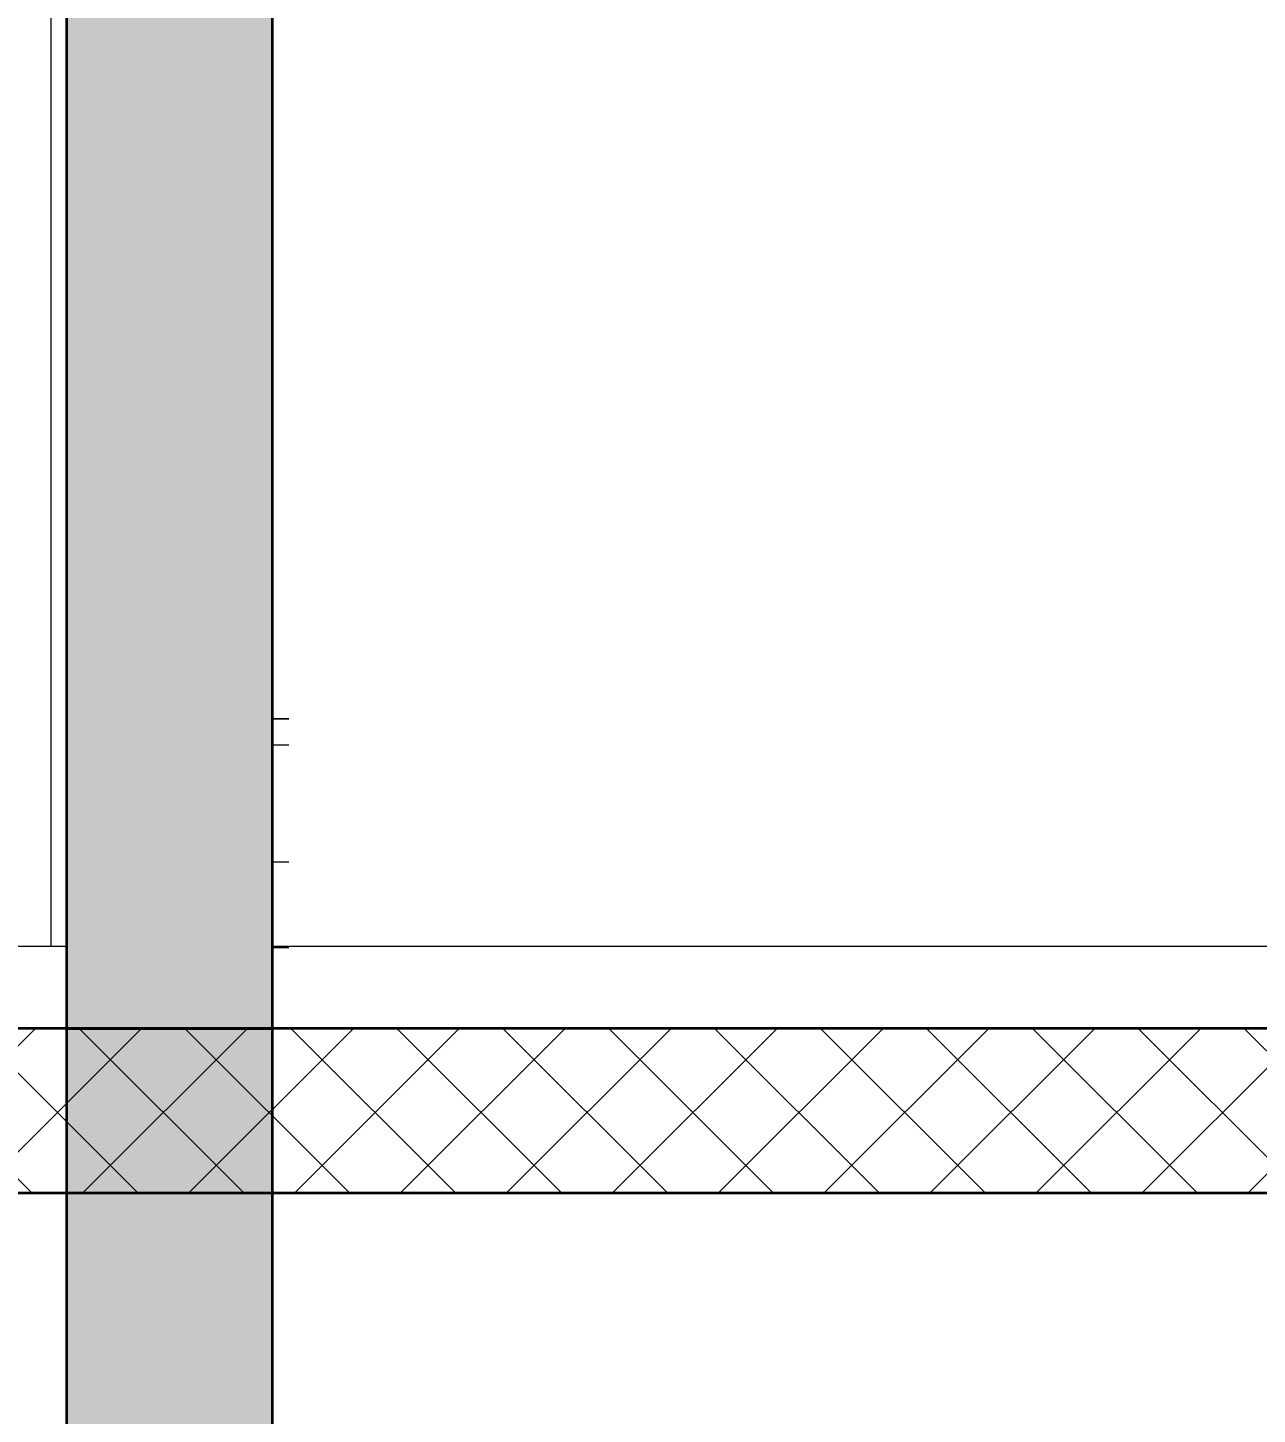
# Model space of a CAD drawing. Header units: millimetres. Extents: x -310 to 171125, y -3027 to 55843.
# Drawn here: x 130588 to 132082, y 37727 to 39411 of the extents above; entities that cross this region are included whole.
import ezdxf

# ---------------------------------------------------------------- set-up
doc = ezdxf.new("R2010")
doc.units = ezdxf.units.MM
doc.header["$MEASUREMENT"] = 0
doc.set_wipeout_variables(frame=1)
doc.linetypes.add('Wipeout_Contour', pattern=[1000, 0, -1000])
for name, color, linetype in [('aaa mobilje', 7, 'Continuous'), ('Dimensioning - General', 7, 'Continuous'), ('Structural - Bearing', 7, 'Continuous')]:
    doc.layers.add(name, color=color, linetype=linetype)
for name, color, linetype, lineweight, true_color in [('aaa mobilje_Pen_No__82', 7, 'Continuous', 20, 0xaaaaaa), ('Dimensioning - General_Pen_No__61', 7, 'Continuous', 20, 0x6a6a6a), ('Dimensioning - General_Pen_No__88', 7, 'Continuous', 20, 0xfd4435), ('Structural - Bearing_Pen_No__61', 7, 'Continuous', 20, 0x6a6a6a), ('Structural - Bearing_Pen_No__82', 7, 'Continuous', 20, 0xaaaaaa)]:
    doc.layers.add(name, color=color, linetype=linetype, lineweight=lineweight, true_color=true_color)
for name, color, linetype, lineweight in [('Structural - Bearing_Pen_No__1', 7, 'Continuous', 13), ('Structural - Bearing_Pen_No__101', 252, 'Continuous', 13), ('Structural - Bearing_Pen_No__7', 7, 'Continuous', 35)]:
    doc.layers.add(name, color=color, linetype=linetype, lineweight=lineweight)
doc.layers.get('0').off()
doc.styles.add('GENERATED_STYLE_6', font='calibril.ttf')
doc.dimstyles.new('GENERATED_STYLE__1', dxfattribs={"dimtxt": 195.999997, "dimasz": 106.4, "dimexe": 0.18, "dimexo": 0.0625, "dimgap": 0.09, "dimtad": 1, "dimdec": 0, "dimlfac": 0.1, "dimzin": 0, "dimdsep": 46, "dimtxsty": 'GENERATED_STYLE_6', "dimblk": 'ARROWHEAD_2', "dimblk1": 'ARROWHEAD_2', "dimblk2": 'ARROWHEAD_2', "dimcen": 0.09, "dimse1": 1, "dimse2": 1, "dimclrd": 256, "dimclre": 256, "dimclrt": 256, "dimadec": 0, "dimazin": 0, "dimtfac": 1, "dimtdec": 4, "dimtmove": 0, "dimatfit": 3, "dimfxl": 1, "dimtolj": 1, "dimtzin": 0, "dimarcsym": 0})

# ---------------------------------------------------------------- blocks, each defined once
blk = doc.blocks.new('*D97')
at = {"layer": 'Dimensioning - General_Pen_No__61', "color": 251, "linetype": 'Continuous', "lineweight": 20, "true_color": 0x6a6a6a, "transparency": 16777216}
for p, q in [((134582.9, 38036), (134722.9, 37955.2)), ((134757.9, 37995.6), (134547.9, 37995.6)), ((134652.9, 35295.6), (134652.9, 37995.6)), ((134582.9, 35336), (134722.9, 35255.2)), ((134757.9, 35295.6), (134547.9, 35295.6))]:
    blk.add_line(p, q, dxfattribs=at)
at = {"layer": 'Dimensioning - General_Pen_No__88', "color": 20, "lineweight": 20, "true_color": 0xfd4435, "transparency": 16777216, "char_height": 196, "attachment_point": 7, "rotation": 90, "style": 'GENERATED_STYLE_6'}
for s, insert in [('\\A1;{\\pql;\\fCalibri Light|b0|i0|c0|p34;20}', (134613.7, 37637.4)), ('\\A1;{\\pql;\\fCalibri Light|b0|i0|c0|p34;270}', (134613.7, 36407.3))]:
    blk.add_mtext(s, dxfattribs=dict(at, insert=insert))
blk = doc.blocks.new('ARROWHEAD_2')
at = {"color": 0, "linetype": 'Continuous', "lineweight": 0}
for p, q in [((-0.378, -0.655), (0.378, 0.655)), ((0, 0), (-1, 0))]:
    blk.add_line(p, q, dxfattribs=at)
blk = doc.blocks.new('*D98')
at = {"layer": 'Dimensioning - General_Pen_No__61', "color": 251, "linetype": 'Continuous', "lineweight": 20, "true_color": 0x6a6a6a, "transparency": 16777216}
for p, q in [((134582.9, 38236), (134722.9, 38155.2)), ((134757.9, 38195.6), (134547.9, 38195.6)), ((134652.9, 37995.6), (134652.9, 38195.6)), ((134582.9, 38036), (134722.9, 37955.2)), ((134757.9, 37995.6), (134547.9, 37995.6))]:
    blk.add_line(p, q, dxfattribs=at)
blk = doc.blocks.new('*D99')
at = {"layer": 'Dimensioning - General_Pen_No__61', "color": 251, "linetype": 'Continuous', "lineweight": 20, "true_color": 0x6a6a6a, "transparency": 16777216}
for p, q in [((134582.9, 40936), (134722.9, 40855.2)), ((134757.9, 40895.6), (134547.9, 40895.6)), ((134652.9, 38195.6), (134652.9, 40895.6)), ((134582.9, 38236), (134722.9, 38155.2)), ((134757.9, 38195.6), (134547.9, 38195.6))]:
    blk.add_line(p, q, dxfattribs=at)
at = {"layer": 'Dimensioning - General_Pen_No__88', "color": 20, "lineweight": 20, "true_color": 0xfd4435, "transparency": 16777216, "char_height": 196, "attachment_point": 7, "rotation": 90, "style": 'GENERATED_STYLE_6'}
for s, insert in [('\\A1;{\\pql;\\fCalibri Light|b0|i0|c0|p34;20}', (134613.7, 40537.4)), ('\\A1;{\\pql;\\fCalibri Light|b0|i0|c0|p34;270}', (134613.7, 39307.3))]:
    blk.add_mtext(s, dxfattribs=dict(at, insert=insert))
blk = doc.blocks.new('*D140')
at = {"layer": 'Dimensioning - General_Pen_No__61', "color": 251, "linetype": 'Continuous', "lineweight": 20, "true_color": 0x6a6a6a, "transparency": 16777216}
for p, q in [((135132.9, 38036), (135272.9, 37955.2)), ((135307.9, 37995.6), (135097.9, 37995.6)), ((135202.9, 35295.6), (135202.9, 37995.6)), ((135132.9, 35336), (135272.9, 35255.2)), ((135307.9, 35295.6), (135097.9, 35295.6))]:
    blk.add_line(p, q, dxfattribs=at)
at = {"layer": 'Dimensioning - General_Pen_No__88', "color": 20, "lineweight": 20, "true_color": 0xfd4435, "transparency": 16777216, "char_height": 196, "attachment_point": 7, "rotation": 90, "style": 'GENERATED_STYLE_6'}
for s, insert in [('\\A1;{\\pql;\\fCalibri Light|b0|i0|c0|p34;20}', (135163.7, 37637.4)), ('\\A1;{\\pql;\\fCalibri Light|b0|i0|c0|p34;270}', (135163.7, 36407.3))]:
    blk.add_mtext(s, dxfattribs=dict(at, insert=insert))
blk = doc.blocks.new('*D141')
at = {"layer": 'Dimensioning - General_Pen_No__61', "color": 251, "linetype": 'Continuous', "lineweight": 20, "true_color": 0x6a6a6a, "transparency": 16777216}
for p, q in [((135132.9, 38236), (135272.9, 38155.2)), ((135307.9, 38195.6), (135097.9, 38195.6)), ((135202.9, 37995.6), (135202.9, 38195.6)), ((135132.9, 38036), (135272.9, 37955.2)), ((135307.9, 37995.6), (135097.9, 37995.6))]:
    blk.add_line(p, q, dxfattribs=at)
blk = doc.blocks.new('*D142')
at = {"layer": 'Dimensioning - General_Pen_No__61', "color": 251, "linetype": 'Continuous', "lineweight": 20, "true_color": 0x6a6a6a, "transparency": 16777216}
for p, q in [((135132.9, 40936), (135272.9, 40855.2)), ((135307.9, 40895.6), (135097.9, 40895.6)), ((135202.9, 38195.6), (135202.9, 40895.6)), ((135132.9, 38236), (135272.9, 38155.2)), ((135307.9, 38195.6), (135097.9, 38195.6))]:
    blk.add_line(p, q, dxfattribs=at)
at = {"layer": 'Dimensioning - General_Pen_No__88', "color": 20, "lineweight": 20, "true_color": 0xfd4435, "transparency": 16777216, "char_height": 196, "attachment_point": 7, "rotation": 90, "style": 'GENERATED_STYLE_6'}
for s, insert in [('\\A1;{\\pql;\\fCalibri Light|b0|i0|c0|p34;20}', (135163.7, 40537.4)), ('\\A1;{\\pql;\\fCalibri Light|b0|i0|c0|p34;270}', (135163.7, 39307.3))]:
    blk.add_mtext(s, dxfattribs=dict(at, insert=insert))
blk = doc.blocks.new('*D162')
at = {"layer": 'Dimensioning - General_Pen_No__61', "color": 251, "linetype": 'Continuous', "lineweight": 20, "true_color": 0x6a6a6a, "transparency": 16777216}
for p, q in [((135682.9, 38236), (135822.9, 38155.2)), ((135857.9, 38195.6), (135647.9, 38195.6)), ((135752.9, 35295.6), (135752.9, 38195.6)), ((135682.9, 35336), (135822.9, 35255.2)), ((135857.9, 35295.6), (135647.9, 35295.6))]:
    blk.add_line(p, q, dxfattribs=at)
at = {"layer": 'Dimensioning - General_Pen_No__88', "color": 20, "lineweight": 20, "true_color": 0xfd4435, "transparency": 16777216, "insert": (135713.7, 36507.3), "char_height": 196, "attachment_point": 7, "rotation": 90, "style": 'GENERATED_STYLE_6'}
blk.add_mtext('\\A1;{\\pql;\\fCalibri Light|b0|i0|c0|p34;290}', dxfattribs=at)
blk = doc.blocks.new('*D163')
at = {"layer": 'Dimensioning - General_Pen_No__61', "color": 251, "linetype": 'Continuous', "lineweight": 20, "true_color": 0x6a6a6a, "transparency": 16777216}
for p, q in [((135682.9, 41136), (135822.9, 41055.2)), ((135857.9, 41095.6), (135647.9, 41095.6)), ((135752.9, 38195.6), (135752.9, 41095.6)), ((135682.9, 38236), (135822.9, 38155.2)), ((135857.9, 38195.6), (135647.9, 38195.6))]:
    blk.add_line(p, q, dxfattribs=at)
at = {"layer": 'Dimensioning - General_Pen_No__88', "color": 20, "lineweight": 20, "true_color": 0xfd4435, "transparency": 16777216, "insert": (135713.7, 39407.3), "char_height": 196, "attachment_point": 7, "rotation": 90, "style": 'GENERATED_STYLE_6'}
blk.add_mtext('\\A1;{\\pql;\\fCalibri Light|b0|i0|c0|p34;290}', dxfattribs=at)

msp = doc.modelspace()

# ---------------------------------------------------------------- linework, layer by layer
at = {"layer": 'Structural - Bearing_Pen_No__1', "color": 7, "linetype": 'Continuous', "lineweight": 13}
for p, q in [((128735.2, 38195.6), (130635.2, 38195.6)), ((130635.2, 35295.6), (130635.2, 38195.6)), ((124335.2, 37995.6), (139085.2, 37995.6))]:
    msp.add_line(p, q, dxfattribs=at)

# ---------------------------------------------------------------- dimensions: what is measured, and where the dimension line sits
at = {"layer": 'Dimensioning - General', "color": 251, "linetype": 'Continuous', "lineweight": 20, "true_color": 0x6a6a6a}
for base, p1, p2, picture, middle in [((135202.9, 37995.6), (106794, 35295.6), (106889.1, 37995.6), '*D140', (135065.7, 36631.4)), ((134652.9, 37995.6), (107257.5, 35295.6), (107284.3, 37995.6), '*D97', (134515.7, 36631.4))]:
    dim = msp.add_linear_dim(base=base, p1=p1, p2=p2, angle=90, dimstyle='GENERATED_STYLE__1', dxfattribs=at)
    dim.commit()
    dim.dimension.update_dxf_attribs({"geometry": picture, "text_midpoint": middle, "dimtype": 160, "text_rotation": 90})

# ---------------------------------------------------------------- wipeouts: each hides what was drawn before it
at = {"color": 254, "linetype": 'Wipeout_Contour', "lineweight": 0, "ltscale": 545839.582313}
msp.add_wipeout([(130905.2, 38571.6), (130885.2, 38571.6), (130885.2, 38571.1), (130905.2, 38571.1)], dxfattribs=at).dxf.layer = 'aaa mobilje'
at = {"color": 254, "linetype": 'Wipeout_Contour', "lineweight": 0, "ltscale": 545727.472591}
msp.add_wipeout([(130616.2, 38295.6), (130635.2, 38295.6), (130635.2, 40432.6), (130616.2, 40432.6)], dxfattribs=at).dxf.layer = 'Structural - Bearing'
at = {"color": 254, "linetype": 'Wipeout_Contour', "lineweight": 0, "ltscale": 545723.645966}
msp.add_wipeout([(130885.2, 38539.6), (130885.2, 38397.6), (130905.2, 38397.6), (130905.2, 38539.6)], dxfattribs=at).dxf.layer = 'Structural - Bearing'
at = {"color": 254, "linetype": 'Wipeout_Contour', "lineweight": 0, "ltscale": 545471.648078}
msp.add_wipeout([(130885.2, 38293.6), (130885.2, 38195.6), (130905.2, 38195.6), (130905.2, 38293.6)], dxfattribs=at).dxf.layer = 'Structural - Bearing'

# ---------------------------------------------------------------- next in the draw order: hatches: boundary and pattern name
at = {"layer": 'Structural - Bearing_Pen_No__1', "linetype": 'Continuous', "lineweight": 13}
h = msp.add_hatch(dxfattribs=at)
h.set_pattern_fill('CONCRETE_BLOCK', style=0, pattern_type=2)
h.set_pattern_definition([(45, (0, 0), (-64.346715, 64.346715), []), (135, (0, 0), (64.346715, 64.346715), [])])
h.paths.add_polyline_path([(139085.2, 37995.6), (139085.2, 38195.6), (123882.8, 38195.6), (123882.8, 37995.6)])
at = {"layer": 'Structural - Bearing_Pen_No__101', "linetype": 'Continuous', "lineweight": 13}
msp.add_hatch(color=252, dxfattribs=at).paths.add_polyline_path([(130885.2, 38195.6), (130635.2, 38195.6), (130635.2, 35295.6), (130885.2, 35295.6)])

# ---------------------------------------------------------------- next in the draw order: linework, layer by layer
at = {"layer": 'Structural - Bearing_Pen_No__1', "color": 7, "linetype": 'Continuous', "lineweight": 13}
for p, q in [((130635.2, 38195.6), (130635.2, 41095.6)), ((130885.2, 35295.6), (130885.2, 38195.6)), ((130885.2, 38195.6), (134085.2, 38195.6))]:
    msp.add_line(p, q, dxfattribs=at)
at = {"layer": 'Structural - Bearing_Pen_No__61', "color": 251, "linetype": 'Continuous', "lineweight": 20, "true_color": 0x6a6a6a}
msp.add_lwpolyline([(128735.2, 38295.6), (130635.2, 38295.6)], dxfattribs=at)
at = {"layer": 'Structural - Bearing_Pen_No__7', "color": 7, "linetype": 'Continuous', "lineweight": 35, "flags": 128}
for points in [[(139085.2, 37995.6), (139085.2, 38195.6), (123882.8, 38195.6), (123882.8, 37995.6)], [(130885.2, 38195.6), (130635.2, 38195.6), (130635.2, 35295.6), (130885.2, 35295.6)]]:
    msp.add_lwpolyline(points, close=True, dxfattribs=at)
at = {"layer": 'Structural - Bearing_Pen_No__82', "color": 253, "linetype": 'Continuous', "lineweight": 20, "true_color": 0xaaaaaa}
for q in [(130616.2, 40432.6), (130635.2, 38295.6)]:
    msp.add_line((130616.2, 38295.6), q, dxfattribs=at)

# ---------------------------------------------------------------- next in the draw order: dimensions: what is measured, and where the dimension line sits
at = {"layer": 'Dimensioning - General', "color": 251, "linetype": 'Continuous', "lineweight": 20, "true_color": 0x6a6a6a}
for base, p1, p2, picture, middle in [((135202.9, 38195.6), (106889.1, 37995.6), (106867.2, 38195.6), '*D141', (135065.7, 37786.8)), ((134652.9, 38195.6), (107284.3, 37995.6), (107364.6, 38195.6), '*D98', (134515.7, 37786.8)), ((135752.9, 38195.6), (109215.1, 35295.6), (109241.5, 38195.6), '*D162', (135615.7, 36731.4))]:
    dim = msp.add_linear_dim(base=base, p1=p1, p2=p2, angle=90, dimstyle='GENERATED_STYLE__1', dxfattribs=at)
    dim.commit()
    dim.dimension.update_dxf_attribs({"geometry": picture, "text_midpoint": middle, "dimtype": 160, "text_rotation": 90})

# ---------------------------------------------------------------- next in the draw order: wipeouts: each hides what was drawn before it
at = {"color": 254, "linetype": 'Wipeout_Contour', "lineweight": 0, "ltscale": 545838.370531}
msp.add_wipeout([(130905.2, 38571.1), (130885.2, 38571.1), (130885.2, 38569.5), (130905.2, 38569.5)], dxfattribs=at).dxf.layer = 'aaa mobilje'
at = {"color": 254, "linetype": 'Wipeout_Contour', "lineweight": 0, "ltscale": 545642.570974}
msp.add_wipeout([(130885.2, 38397.6), (130885.2, 38395.8), (130905.2, 38395.8), (130905.2, 38397.6)], dxfattribs=at).dxf.layer = 'aaa mobilje'

# ---------------------------------------------------------------- next in the draw order: wipeouts: each hides what was drawn before it
at = {"color": 254, "linetype": 'Wipeout_Contour', "lineweight": 0, "ltscale": 545836.029636}
msp.add_wipeout([(130885.2, 38566.9), (130905.2, 38566.9), (130905.2, 38569.5), (130885.2, 38569.5)], dxfattribs=at).dxf.layer = 'aaa mobilje'
at = {"color": 254, "linetype": 'Wipeout_Contour', "lineweight": 0, "ltscale": 545638.649265}
msp.add_wipeout([(130905.2, 38395.8), (130885.2, 38395.8), (130885.2, 38390.6), (130905.2, 38390.6)], dxfattribs=at).dxf.layer = 'aaa mobilje'

# ---------------------------------------------------------------- next in the draw order: wipeouts: each hides what was drawn before it
at = {"color": 254, "linetype": 'Wipeout_Contour', "lineweight": 0, "ltscale": 545832.719306}
msp.add_wipeout([(130905.2, 38566.9), (130885.2, 38566.9), (130885.2, 38563.6), (130905.2, 38563.6)], dxfattribs=at).dxf.layer = 'aaa mobilje'
at = {"color": 254, "linetype": 'Wipeout_Contour', "lineweight": 0, "ltscale": 545631.074024}
msp.add_wipeout([(130905.2, 38390.6), (130885.2, 38390.6), (130885.2, 38382.4), (130905.2, 38382.4)], dxfattribs=at).dxf.layer = 'aaa mobilje'

# ---------------------------------------------------------------- next in the draw order: linework, layer by layer
at = {"layer": 'aaa mobilje_Pen_No__82', "color": 253, "linetype": 'Continuous', "lineweight": 20, "true_color": 0xaaaaaa}
msp.add_line((130905.2, 38397.6), (130885.2, 38397.6), dxfattribs=at)

# ---------------------------------------------------------------- next in the draw order: wipeouts: each hides what was drawn before it
at = {"color": 254, "linetype": 'Wipeout_Contour', "lineweight": 0, "ltscale": 545828.665307}
msp.add_wipeout([(130905.2, 38563.6), (130885.2, 38563.6), (130885.2, 38559.7), (130905.2, 38559.7)], dxfattribs=at).dxf.layer = 'aaa mobilje'
at = {"color": 254, "linetype": 'Wipeout_Contour', "lineweight": 0, "ltscale": 545620.363071}
msp.add_wipeout([(130905.2, 38382.4), (130885.2, 38382.4), (130885.2, 38371.6), (130905.2, 38371.6)], dxfattribs=at).dxf.layer = 'aaa mobilje'

# ---------------------------------------------------------------- next in the draw order: linework, layer by layer
at = {"layer": 'aaa mobilje_Pen_No__82', "color": 253, "linetype": 'Continuous', "lineweight": 20, "true_color": 0xaaaaaa}
msp.add_line((130905.2, 38571.6), (130885.2, 38571.6), dxfattribs=at)

# ---------------------------------------------------------------- next in the draw order: wipeouts: each hides what was drawn before it
at = {"color": 254, "linetype": 'Wipeout_Contour', "lineweight": 0, "ltscale": 545824.144061}
msp.add_wipeout([(130905.2, 38559.7), (130885.2, 38559.7), (130885.2, 38555.6), (130905.2, 38555.6)], dxfattribs=at).dxf.layer = 'aaa mobilje'
at = {"color": 254, "linetype": 'Wipeout_Contour', "lineweight": 0, "ltscale": 545607.248162}
msp.add_wipeout([(130885.2, 38359.1), (130905.2, 38359.1), (130905.2, 38371.6), (130885.2, 38371.6)], dxfattribs=at).dxf.layer = 'aaa mobilje'

# ---------------------------------------------------------------- next in the draw order: wipeouts: each hides what was drawn before it
at = {"color": 254, "linetype": 'Wipeout_Contour', "lineweight": 0, "ltscale": 545819.46377}
msp.add_wipeout([(130905.2, 38555.6), (130885.2, 38555.6), (130885.2, 38551.5), (130905.2, 38551.5)], dxfattribs=at).dxf.layer = 'aaa mobilje'
at = {"color": 254, "linetype": 'Wipeout_Contour', "lineweight": 0, "ltscale": 545592.624636}
msp.add_wipeout([(130905.2, 38359.1), (130885.2, 38359.1), (130885.2, 38345.6), (130905.2, 38345.6)], dxfattribs=at).dxf.layer = 'aaa mobilje'

# ---------------------------------------------------------------- next in the draw order: wipeouts: each hides what was drawn before it
at = {"color": 254, "linetype": 'Wipeout_Contour', "lineweight": 0, "ltscale": 545814.943389}
msp.add_wipeout([(130905.2, 38551.5), (130885.2, 38551.5), (130885.2, 38547.6), (130905.2, 38547.6)], dxfattribs=at).dxf.layer = 'aaa mobilje'
at = {"color": 254, "linetype": 'Wipeout_Contour', "lineweight": 0, "ltscale": 545577.489976}
msp.add_wipeout([(130905.2, 38345.6), (130885.2, 38345.6), (130885.2, 38332.1), (130905.2, 38332.1)], dxfattribs=at).dxf.layer = 'aaa mobilje'

# ---------------------------------------------------------------- next in the draw order: wipeouts: each hides what was drawn before it
at = {"color": 254, "linetype": 'Wipeout_Contour', "lineweight": 0, "ltscale": 545810.890887}
msp.add_wipeout([(130905.2, 38547.6), (130885.2, 38547.6), (130885.2, 38544.3), (130905.2, 38544.3)], dxfattribs=at).dxf.layer = 'aaa mobilje'
at = {"color": 254, "linetype": 'Wipeout_Contour', "lineweight": 0, "ltscale": 545562.875583}
msp.add_wipeout([(130885.2, 38319.6), (130905.2, 38319.6), (130905.2, 38332.1), (130885.2, 38332.1)], dxfattribs=at).dxf.layer = 'aaa mobilje'

# ---------------------------------------------------------------- next in the draw order: wipeouts: each hides what was drawn before it
at = {"color": 254, "linetype": 'Wipeout_Contour', "lineweight": 0, "ltscale": 545807.582286}
msp.add_wipeout([(130885.2, 38544.3), (130885.2, 38541.7), (130905.2, 38541.7), (130905.2, 38544.3)], dxfattribs=at).dxf.layer = 'aaa mobilje'
at = {"color": 254, "linetype": 'Wipeout_Contour', "lineweight": 0, "ltscale": 545549.776493}
msp.add_wipeout([(130905.2, 38319.6), (130885.2, 38319.6), (130885.2, 38308.8), (130905.2, 38308.8)], dxfattribs=at).dxf.layer = 'aaa mobilje'

# ---------------------------------------------------------------- next in the draw order: wipeouts: each hides what was drawn before it
at = {"color": 254, "linetype": 'Wipeout_Contour', "lineweight": 0, "ltscale": 545805.24289}
msp.add_wipeout([(130905.2, 38541.7), (130885.2, 38541.7), (130885.2, 38540.1), (130905.2, 38540.1)], dxfattribs=at).dxf.layer = 'aaa mobilje'
at = {"color": 254, "linetype": 'Wipeout_Contour', "lineweight": 0, "ltscale": 545539.083807}
msp.add_wipeout([(130905.2, 38308.8), (130885.2, 38308.8), (130885.2, 38300.6), (130905.2, 38300.6)], dxfattribs=at).dxf.layer = 'aaa mobilje'

# ---------------------------------------------------------------- next in the draw order: wipeouts: each hides what was drawn before it
at = {"color": 254, "linetype": 'Wipeout_Contour', "lineweight": 0, "ltscale": 545804.031975}
msp.add_wipeout([(130905.2, 38540.1), (130885.2, 38540.1), (130885.2, 38539.6), (130905.2, 38539.6)], dxfattribs=at).dxf.layer = 'aaa mobilje'
at = {"color": 254, "linetype": 'Wipeout_Contour', "lineweight": 0, "ltscale": 545531.524389}
msp.add_wipeout([(130905.2, 38300.6), (130885.2, 38300.6), (130885.2, 38295.4), (130905.2, 38295.4)], dxfattribs=at).dxf.layer = 'aaa mobilje'

# ---------------------------------------------------------------- next in the draw order: linework, layer by layer
at = {"layer": 'aaa mobilje_Pen_No__82', "color": 253, "linetype": 'Continuous', "lineweight": 20, "true_color": 0xaaaaaa}
msp.add_line((130905.2, 38539.6), (130885.2, 38539.6), dxfattribs=at)

# ---------------------------------------------------------------- next in the draw order: wipeouts: each hides what was drawn before it
at = {"color": 254, "linetype": 'Wipeout_Contour', "lineweight": 0, "ltscale": 545527.611823}
msp.add_wipeout([(130885.2, 38293.6), (130905.2, 38293.6), (130905.2, 38295.4), (130885.2, 38295.4)], dxfattribs=at).dxf.layer = 'aaa mobilje'

# ---------------------------------------------------------------- next in the draw order: hatches: boundary and pattern name
at = {"layer": 'Structural - Bearing_Pen_No__101', "linetype": 'Continuous', "lineweight": 13}
msp.add_hatch(color=252, dxfattribs=at).paths.add_polyline_path([(130885.2, 41095.6), (130635.2, 41095.6), (130635.2, 38195.6), (130885.2, 38195.6)])

# ---------------------------------------------------------------- next in the draw order: linework, layer by layer
at = {"layer": 'aaa mobilje_Pen_No__82', "color": 253, "linetype": 'Continuous', "lineweight": 20, "true_color": 0xaaaaaa}
msp.add_line((130905.2, 38293.6), (130885.2, 38293.6), dxfattribs=at)
at = {"layer": 'Structural - Bearing_Pen_No__1', "color": 7, "linetype": 'Continuous', "lineweight": 13}
msp.add_line((130885.2, 38195.6), (130885.2, 41095.6), dxfattribs=at)
at = {"layer": 'Structural - Bearing_Pen_No__61', "color": 251, "linetype": 'Continuous', "lineweight": 20, "true_color": 0x6a6a6a}
msp.add_lwpolyline([(130885.2, 38295.6), (134085.2, 38295.6)], dxfattribs=at)
at = {"layer": 'Structural - Bearing_Pen_No__7', "color": 7, "linetype": 'Continuous', "lineweight": 35, "flags": 128}
msp.add_lwpolyline([(130885.2, 41095.6), (130635.2, 41095.6), (130635.2, 38195.6), (130885.2, 38195.6)], close=True, dxfattribs=at)

# ---------------------------------------------------------------- next in the draw order: dimensions: what is measured, and where the dimension line sits
at = {"layer": 'Dimensioning - General', "color": 251, "linetype": 'Continuous', "lineweight": 20, "true_color": 0x6a6a6a}
for base, p1, p2, picture, middle in [((135752.9, 41095.6), (109241.5, 38195.6), (109267.8, 41095.6), '*D163', (135615.7, 39631.4)), ((135202.9, 40895.6), (106867.2, 38195.6), (106895, 40895.6), '*D142', (135065.7, 39531.4)), ((134652.9, 40895.6), (107364.6, 38195.6), (107337.8, 40895.6), '*D99', (134515.7, 39531.4))]:
    dim = msp.add_linear_dim(base=base, p1=p1, p2=p2, angle=90, dimstyle='GENERATED_STYLE__1', dxfattribs=at)
    dim.commit()
    dim.dimension.update_dxf_attribs({"geometry": picture, "text_midpoint": middle, "dimtype": 160, "text_rotation": 90})

doc.saveas('drawing.dxf')
